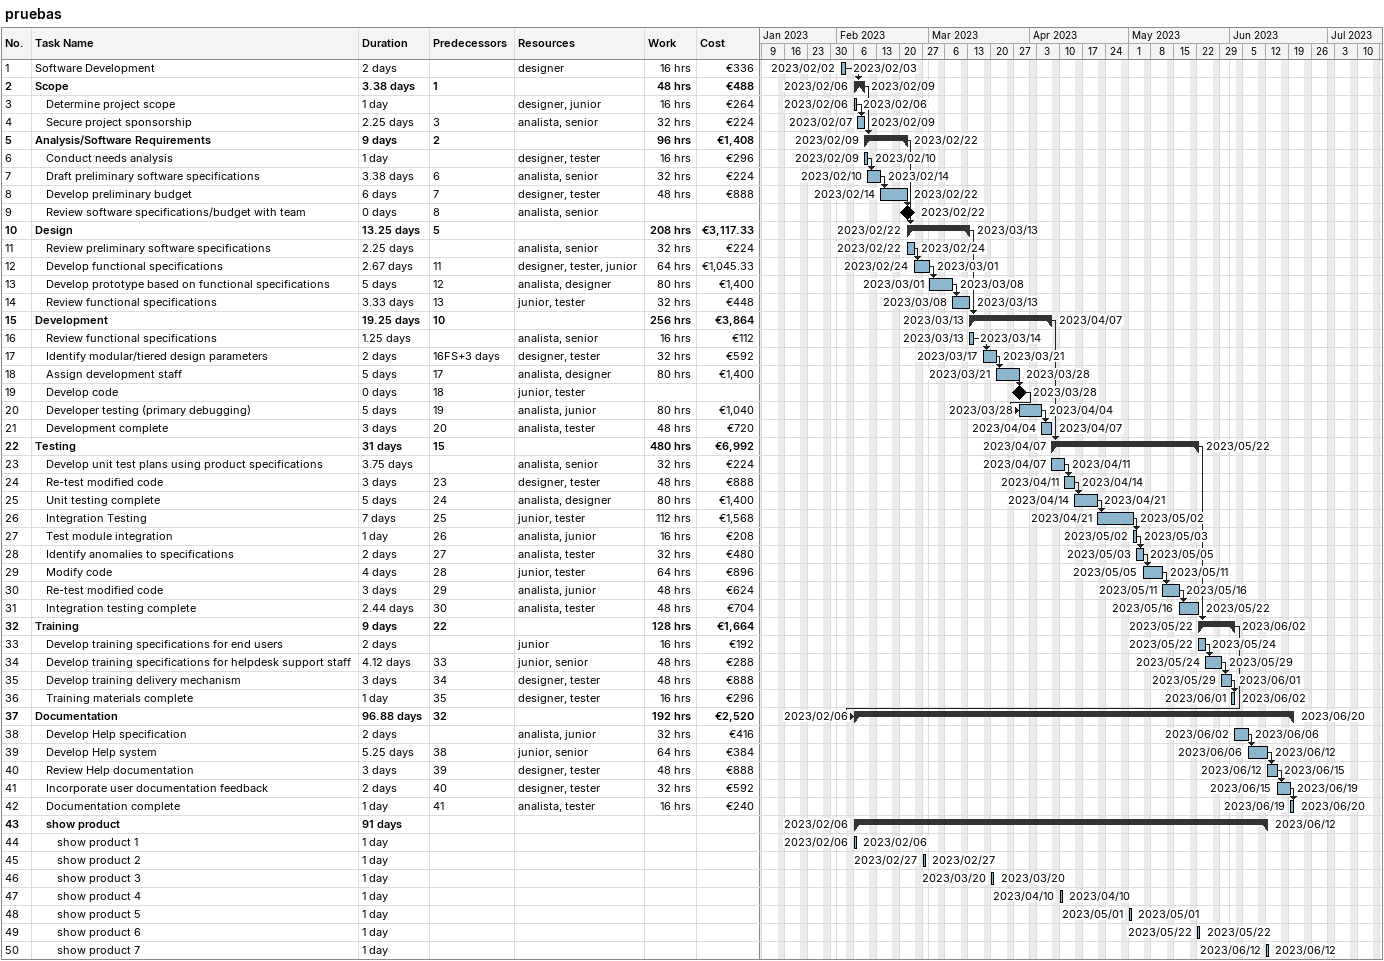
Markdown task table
pruebas

| ID | Level | Task | Duration | Start | Finish | Predecessors | Resources | Work (h) | Cost (€) |
|---|---|---|---|---|---|---|---|---|---|
| 1 | 1 | Software Development | 2d | 2023-02-02 | 2023-02-03 |  | designer | 16 | 336 |
| 2 | 1 | **Scope** | 3.38d | 2023-02-06 | 2023-02-09 | 1 |  | 48 | 488 |
| 3 | 2 | Determine project scope | 1d | 2023-02-06 | 2023-02-06 |  | designer, junior | 16 | 264 |
| 4 | 2 | Secure project sponsorship | 2.25d | 2023-02-07 | 2023-02-09 | 3 | analista, senior | 32 | 224 |
| 5 | 1 | **Analysis/Software Requirements** | 9d | 2023-02-09 | 2023-02-22 | 2 |  | 96 | 1408 |
| 6 | 2 | Conduct needs analysis | 1d | 2023-02-09 | 2023-02-10 |  | designer, tester | 16 | 296 |
| 7 | 2 | Draft preliminary software specifications | 3.38d | 2023-02-10 | 2023-02-14 | 6 | analista, senior | 32 | 224 |
| 8 | 2 | Develop preliminary budget | 6d | 2023-02-14 | 2023-02-22 | 7 | designer, tester | 48 | 888 |
| 9 | 2 | Review software specifications/budget with team | 0d | 2023-02-22 | 2023-02-22 | 8 | analista, senior |  |  |
| 10 | 1 | **Design** | 13.25d | 2023-02-22 | 2023-03-13 | 5 |  | 208 | 3117.33 |
| 11 | 2 | Review preliminary software specifications | 2.25d | 2023-02-22 | 2023-02-24 |  | analista, senior | 32 | 224 |
| 12 | 2 | Develop functional specifications | 2.67d | 2023-02-24 | 2023-03-01 | 11 | designer, tester, junior | 64 | 1045.33 |
| 13 | 2 | Develop prototype based on functional specifications | 5d | 2023-03-01 | 2023-03-08 | 12 | analista, designer | 80 | 1400 |
| 14 | 2 | Review functional specifications | 3.33d | 2023-03-08 | 2023-03-13 | 13 | junior, tester | 32 | 448 |
| 15 | 1 | **Development** | 19.25d | 2023-03-13 | 2023-04-07 | 10 |  | 256 | 3864 |
| 16 | 2 | Review functional specifications | 1.25d | 2023-03-13 | 2023-03-14 |  | analista, senior | 16 | 112 |
| 17 | 2 | Identify modular/tiered design parameters | 2d | 2023-03-17 | 2023-03-21 | 16FS+3d | designer, tester | 32 | 592 |
| 18 | 2 | Assign development staff | 5d | 2023-03-21 | 2023-03-28 | 17 | analista, designer | 80 | 1400 |
| 19 | 2 | Develop code | 0d | 2023-03-28 | 2023-03-28 | 18 | junior, tester |  |  |
| 20 | 2 | Developer testing (primary debugging) | 5d | 2023-03-28 | 2023-04-04 | 19 | analista, junior | 80 | 1040 |
| 21 | 2 | Development complete | 3d | 2023-04-04 | 2023-04-07 | 20 | analista, tester | 48 | 720 |
| 22 | 1 | **Testing** | 31d | 2023-04-07 | 2023-05-22 | 15 |  | 480 | 6992 |
| 23 | 2 | Develop unit test plans using product specifications | 3.75d | 2023-04-07 | 2023-04-11 |  | analista, senior | 32 | 224 |
| 24 | 2 | Re-test modified code | 3d | 2023-04-11 | 2023-04-14 | 23 | designer, tester | 48 | 888 |
| 25 | 2 | Unit testing complete | 5d | 2023-04-14 | 2023-04-21 | 24 | analista, designer | 80 | 1400 |
| 26 | 2 | Integration Testing | 7d | 2023-04-21 | 2023-05-02 | 25 | junior, tester | 112 | 1568 |
| 27 | 2 | Test module integration | 1d | 2023-05-02 | 2023-05-03 | 26 | analista, junior | 16 | 208 |
| 28 | 2 | Identify anomalies to specifications | 2d | 2023-05-03 | 2023-05-05 | 27 | analista, tester | 32 | 480 |
| 29 | 2 | Modify code | 4d | 2023-05-05 | 2023-05-11 | 28 | junior, tester | 64 | 896 |
| 30 | 2 | Re-test modified code | 3d | 2023-05-11 | 2023-05-16 | 29 | analista, junior | 48 | 624 |
| 31 | 2 | Integration testing complete | 2.44d | 2023-05-16 | 2023-05-22 | 30 | analista, tester | 48 | 704 |
| 32 | 1 | **Training** | 9d | 2023-05-22 | 2023-06-02 | 22 |  | 128 | 1664 |
| 33 | 2 | Develop training specifications for end users | 2d | 2023-05-22 | 2023-05-24 |  | junior | 16 | 192 |
| 34 | 2 | Develop training specifications for helpdesk support staff | 4.12d | 2023-05-24 | 2023-05-29 | 33 | junior, senior | 48 | 288 |
| 35 | 2 | Develop training delivery mechanism | 3d | 2023-05-29 | 2023-06-01 | 34 | designer, tester | 48 | 888 |
| 36 | 2 | Training materials complete | 1d | 2023-06-01 | 2023-06-02 | 35 | designer, tester | 16 | 296 |
| 37 | 1 | **Documentation** | 96.88d | 2023-02-06 | 2023-06-20 | 32 |  | 192 | 2520 |
| 38 | 2 | Develop Help specification | 2d | 2023-06-02 | 2023-06-06 |  | analista, junior | 32 | 416 |
| 39 | 2 | Develop Help system | 5.25d | 2023-06-06 | 2023-06-12 | 38 | junior, senior | 64 | 384 |
| 40 | 2 | Review Help documentation | 3d | 2023-06-12 | 2023-06-15 | 39 | designer, tester | 48 | 888 |
| 41 | 2 | Incorporate user documentation feedback | 2d | 2023-06-15 | 2023-06-19 | 40 | designer, tester | 32 | 592 |
| 42 | 2 | Documentation complete | 1d | 2023-06-19 | 2023-06-20 | 41 | analista, tester | 16 | 240 |
| 43 | 2 | **show product** | 91d | 2023-02-06 | 2023-06-12 |  |  |  |  |
| 44 | 3 | show product 1 | 1d | 2023-02-06 | 2023-02-06 |  |  |  |  |
| 45 | 3 | show product 2 | 1d | 2023-02-27 | 2023-02-27 |  |  |  |  |
| 46 | 3 | show product 3 | 1d | 2023-03-20 | 2023-03-20 |  |  |  |  |
| 47 | 3 | show product 4 | 1d | 2023-04-10 | 2023-04-10 |  |  |  |  |
| 48 | 3 | show product 5 | 1d | 2023-05-01 | 2023-05-01 |  |  |  |  |
| 49 | 3 | show product 6 | 1d | 2023-05-22 | 2023-05-22 |  |  |  |  |
| 50 | 3 | show product 7 | 1d | 2023-06-12 | 2023-06-12 |  |  |  |  |
